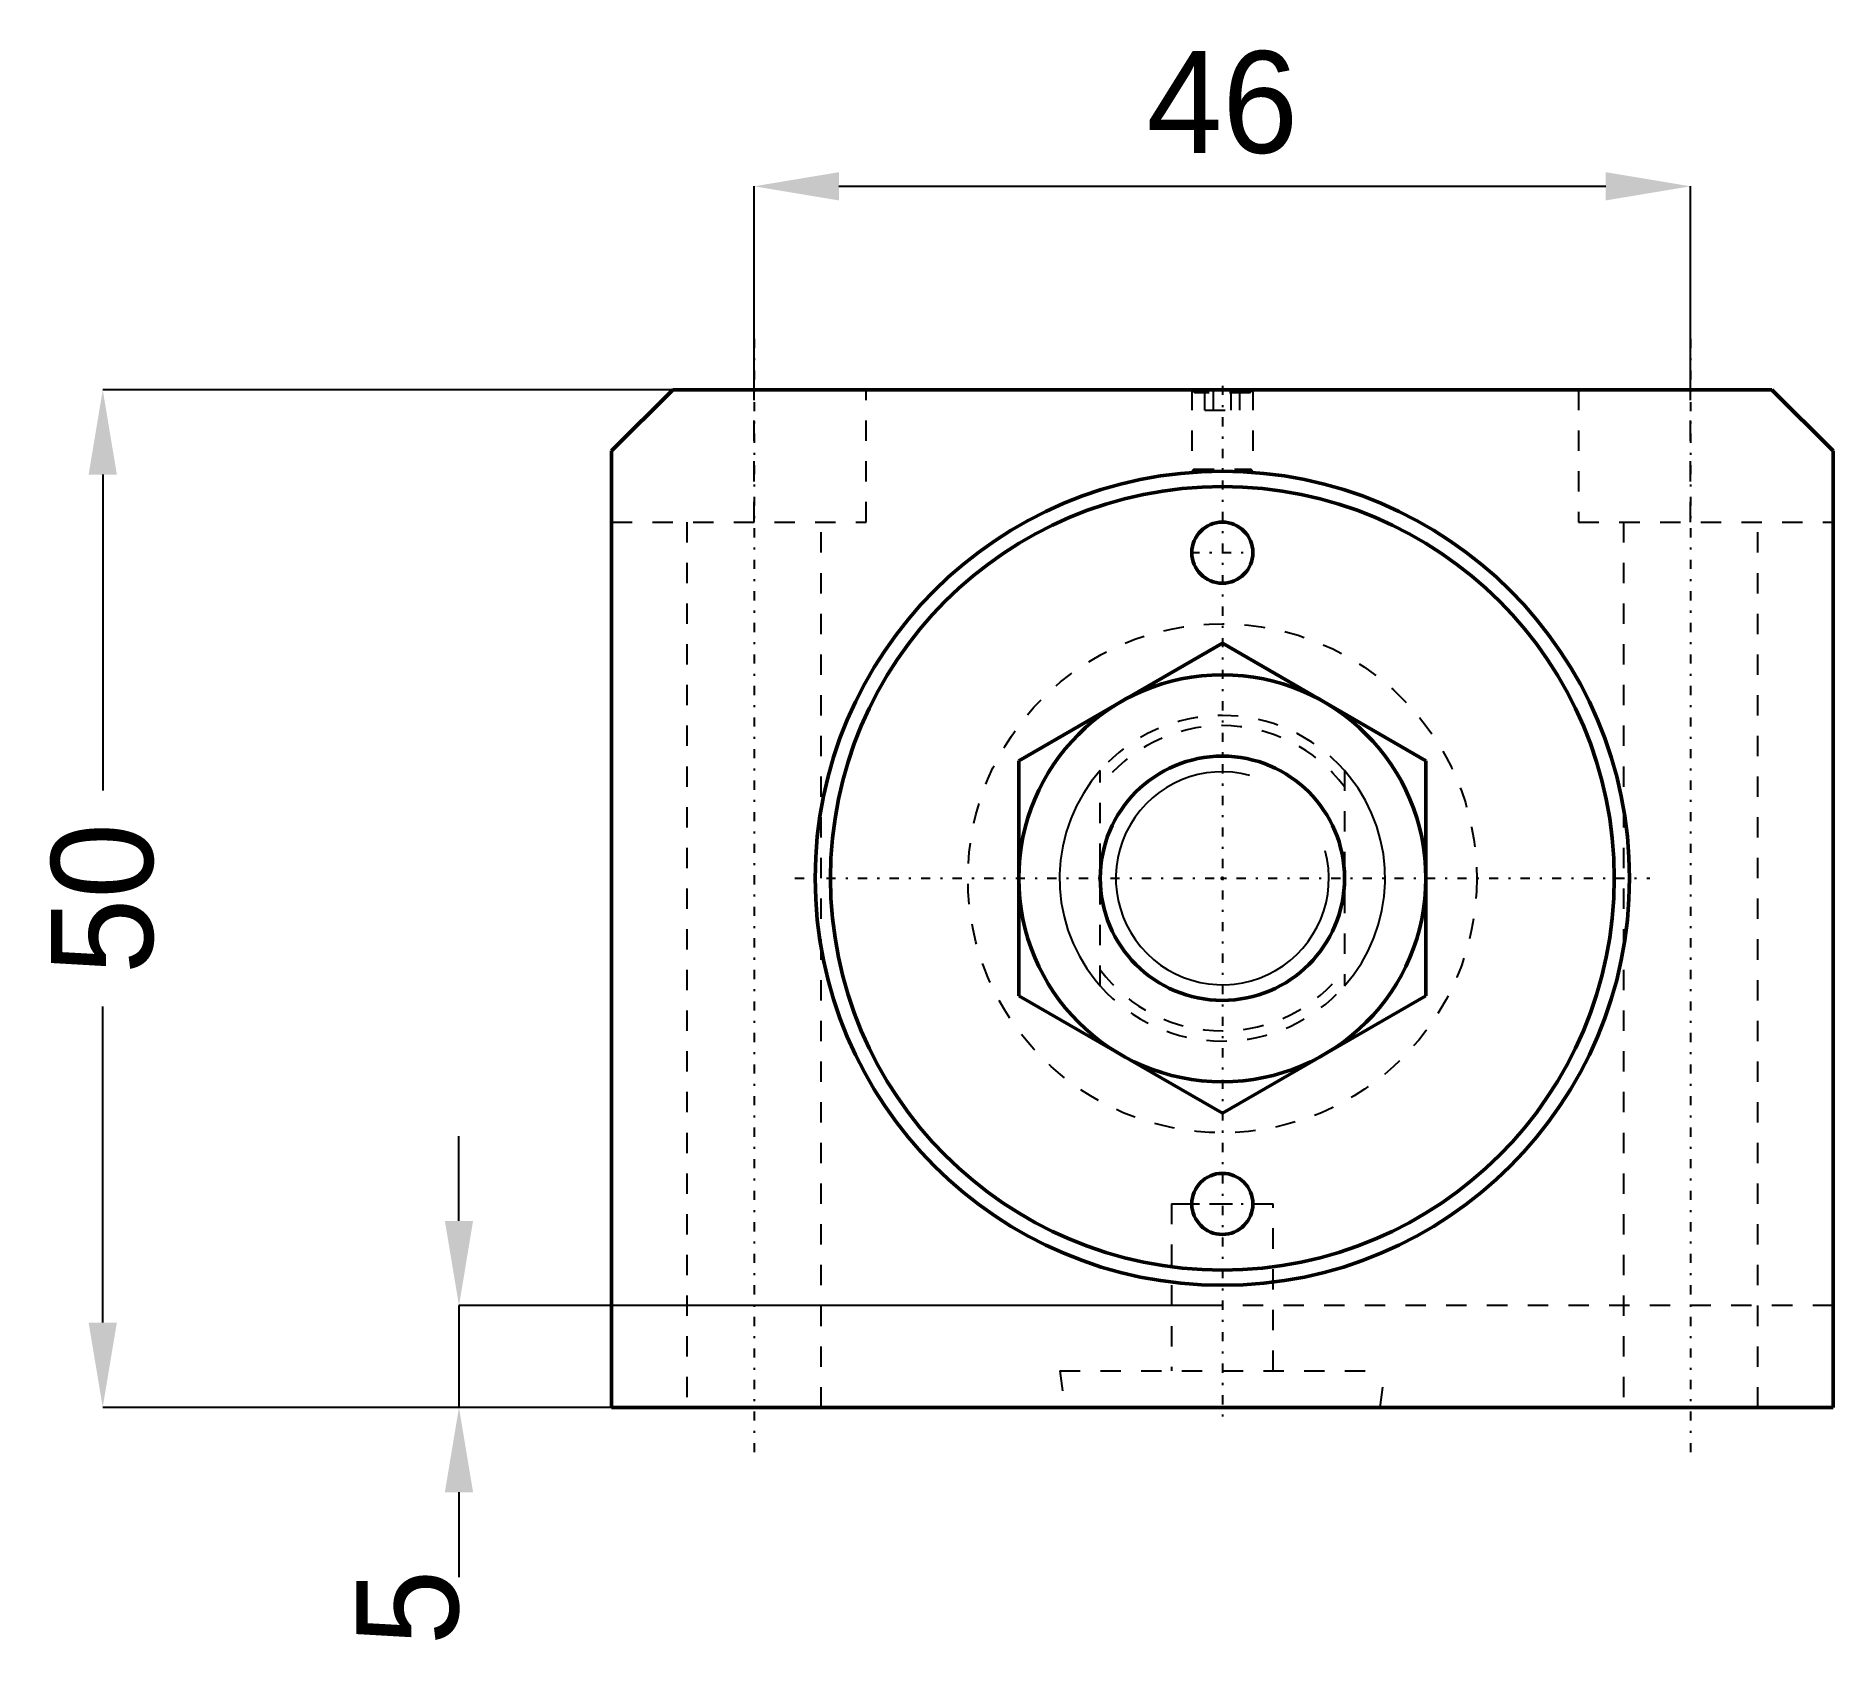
# Model space of a CAD drawing. Header units: millimetres. Extents: x -58.3 to 30, y -37.7 to 41.4.
import ezdxf

# ---------------------------------------------------------------- set-up
doc = ezdxf.new("R2010")
doc.units = ezdxf.units.MM
doc.linetypes.add('Center', pattern=[1.5, 0.45, -0.5, 0.05, -0.5])
doc.linetypes.add('Dashed', pattern=[2, 1, -1])
for name, color, linetype, lineweight in [('2d ConnectionPoints', 7, 'Continuous', 50), ('AM_0', 7, 'Continuous', 50), ('AM_5', 3, 'Continuous', 25), ('AM_7', 7, 'Center', 25), ('AM_9', 6, 'Dashed', 25)]:
    doc.layers.add(name, color=color, linetype=linetype, lineweight=lineweight)
doc.dimstyles.new('ISO-25', dxfattribs={"dimtxt": 2.5, "dimasz": 2.5, "dimexe": 1.25, "dimexo": 0.625, "dimtad": 1, "dimtxsty": 'Standard', "dimcen": 2.5, "dimadec": 0, "dimazin": 0, "dimtfac": 1, "dimtmove": 0, "dimatfit": 3, "dimfxl": 0, "dimarcsym": 0})

# ---------------------------------------------------------------- blocks, each defined once
blk = doc.blocks.new('1_JECX_MF_EXLA_25_80_0_rod__0_in_JECX_MF_160_EXLA_25_80_0__0')
at = {"layer": 'AM_0'}
for p, q in [((-10, 5.774), (0, 11.547)), ((0, 11.547), (10, 5.774)), ((-10, -5.774), (-10, 5.774)), ((10, 5.774), (10, -5.774)), ((0, -11.547), (-10, -5.774)), ((10, -5.774), (0, -11.547))]:
    blk.add_line(p, q, dxfattribs=at)
for radius in [10, 6]:
    blk.add_circle((0, 0), radius, dxfattribs=at)
at = {"layer": 'AM_5'}
blk.add_arc((0, 0), 5.233, 75, 15, dxfattribs=at)
at = {"layer": 'AM_9'}
for p, q in [((-6, -5.292), (-6, 5.292)), ((6, 5.292), (6, -5.292))]:
    blk.add_line(p, q, dxfattribs=at)
for points in [[(-6, 5.292), (-6.438, 4.748), (-6.828, 4.169), (-7.165, 3.558), (-7.448, 2.92), (-7.674, 2.26), (-7.842, 1.583), (-7.95, 0.893), (-7.998, 0.197), (-7.984, -0.501), (-7.91, -1.195), (-7.776, -1.88), (-7.583, -2.55), (-7.331, -3.202), (-7.025, -3.828), (-6.664, -4.426), (-6.253, -4.99), (-6, -5.292)], [(6, -5.292), (6.438, -4.748), (6.828, -4.169), (7.165, -3.558), (7.448, -2.92), (7.674, -2.26), (7.842, -1.583), (7.95, -0.893), (7.998, -0.197), (7.984, 0.501), (7.91, 1.195), (7.776, 1.88), (7.583, 2.55), (7.331, 3.202), (7.025, 3.828), (6.664, 4.426), (6.253, 4.99), (6, 5.292)]]:
    blk.add_lwpolyline(points, dxfattribs=at)
for radius, start, end in [(8, 41.40962, 138.59038), (7.5, 36.8699, 143.1301), (7.5, 216.8699, 323.1301), (8, 221.40962, 318.59038)]:
    blk.add_arc((0, 0), radius, start, end, dxfattribs=at)
blk = doc.blocks.new('2_JECX_MF_EXLA_25_80_0_body__0_in_JECX_MF_160_EXLA_25_80_0__0')
at = {"layer": 'AM_0'}
for p, q in [((-27, 24), (-30, 21)), ((27, 24), (-27, 24)), ((30, 21), (27, 24)), ((-30, 21), (-30, -26)), ((30, -26), (30, 21)), ((-30, -26), (30, -26))]:
    blk.add_line(p, q, dxfattribs=at)
for centre, radius in [((0, 0), 20), ((0, 0), 19.25), ((0, 16), 1.5), ((0, -16), 1.5)]:
    blk.add_circle(centre, radius, dxfattribs=at)
at = {"layer": 'AM_5', "linetype": 'Dashed'}
for p, q in [((-1.5, 24), (-1.5, 20)), ((1.5, 24), (1.5, 20))]:
    blk.add_line(p, q, dxfattribs=at)
at = {"layer": 'AM_7'}
for p, q in [((-23, 26.5), (-23, -28.5)), ((23, 26.5), (23, -28.5)), ((0, 24.2), (0, -26.5)), ((-1.575, 16), (1.575, 16)), ((-21, 0), (21, 0)), ((-1.575, -16), (1.575, -16))]:
    blk.add_line(p, q, dxfattribs=at)
at = {"layer": 'AM_9'}
for p, q in [((-23, 17.5), (-23, 24)), ((-17.5, 17.5), (-17.5, 24)), ((-1.5, 24), (-1.35, 23.85)), ((-1.2, 24), (-1.35, 23.85)), ((1.35, 23.85), (-1.35, 23.85)), ((-0.866, 23), (-0.866, 24)), ((-0.433, 23), (-0.433, 24)), ((0.433, 23), (0.433, 24)), ((0.866, 23), (0.866, 24)), ((1.35, 23.85), (1.2, 24)), ((1.35, 23.85), (1.5, 24)), ((17.5, 24), (17.5, 17.5)), ((23, 17.5), (23, 24)), ((-0.866, 23), (0.866, 23)), ((-1.4, 20.1), (-1.5, 20)), ((-1.5, 20), (1.5, 20)), ((-1.4, 20.1), (-1.4, 20)), ((-1.4, 20.1), (1.4, 20.1)), ((1.4, 20), (1.4, 20.1)), ((1.5, 20), (1.4, 20.1)), ((-30, 17.5), (-17.5, 17.5)), ((-26.3, 17.5), (-26.3, -26)), ((-19.7, -26), (-19.7, 17.5)), ((17.5, 17.5), (30, 17.5)), ((19.7, 17.5), (19.7, -26)), ((26.3, -26), (26.3, 17.5)), ((-2.5, -16), (2.5, -16)), ((-2.5, -16), (-2.5, -24.2)), ((2.5, -24.2), (2.5, -16)), ((30, -21), (-30, -21)), ((-7.985, -24.2), (7.985, -24.2)), ((-7.985, -24.2), (-7.75, -26)), ((7.75, -26), (7.985, -24.2))]:
    blk.add_line(p, q, dxfattribs=at)
blk.add_circle((0, 0), 12.5, dxfattribs=at)
blk = doc.blocks.new('*D3')
at = {"layer": 'AM_5', "color": 0, "lineweight": -2}
for p, q in [((-23, 24), (-23, 34)), ((-18.833, 34), (18.833, 34)), ((23, 24), (23, 34))]:
    blk.add_line(p, q, dxfattribs=at)
at = {"layer": 'AM_5', "color": 0}
for points in [[(-18.833, 34.694), (-18.833, 33.306), (-23, 34)], [(18.833, 33.306), (18.833, 34.694), (23, 34)]]:
    blk.add_solid(points, dxfattribs=at)
at = {"layer": 'Defpoints', "color": 0}
for p in [(23, 34), (-23, 24), (23, 24)]:
    blk.add_point(p, dxfattribs=at)
at = {"layer": 'AM_5', "color": 0, "insert": (0, 38.108), "char_height": 5, "attachment_point": 5}
blk.add_mtext('46', dxfattribs=at)
blk = doc.blocks.new('*D4')
at = {"layer": 'AM_5', "color": 0, "lineweight": -2}
for p, q in [((-27, 24), (-55, 24)), ((-55, 19.833), (-55, 4.305)), ((-55, -21.833), (-55, -6.305)), ((-30, -26), (-55, -26))]:
    blk.add_line(p, q, dxfattribs=at)
at = {"layer": 'AM_5', "color": 0}
for points in [[(-54.306, 19.833), (-55.694, 19.833), (-55, 24)], [(-55.694, -21.833), (-54.306, -21.833), (-55, -26)]]:
    blk.add_solid(points, dxfattribs=at)
at = {"layer": 'Defpoints', "color": 0}
for p in [(-27, 24), (-55, -26), (-30, -26)]:
    blk.add_point(p, dxfattribs=at)
at = {"layer": 'AM_5', "color": 0, "insert": (-55, -1), "char_height": 5, "attachment_point": 5, "rotation": 90}
blk.add_mtext('50', dxfattribs=at)
blk = doc.blocks.new('*D5')
at = {"layer": 'AM_5', "color": 0, "lineweight": -2}
for p, q in [((-37.5, -16.833), (-37.5, -12.667)), ((0, -21), (-37.5, -21)), ((-37.5, -21), (-37.5, -26)), ((-30, -26), (-37.5, -26)), ((-37.5, -30.167), (-37.5, -34.333))]:
    blk.add_line(p, q, dxfattribs=at)
at = {"layer": 'AM_5', "color": 0}
for points in [[(-38.194, -16.833), (-36.806, -16.833), (-37.5, -21)], [(-36.806, -30.167), (-38.194, -30.167), (-37.5, -26)]]:
    blk.add_solid(points, dxfattribs=at)
at = {"layer": 'Defpoints', "color": 0}
for p in [(0, -21), (-37.5, -26), (-30, -26)]:
    blk.add_point(p, dxfattribs=at)
at = {"layer": 'AM_5', "color": 0, "insert": (-40, -35.833), "char_height": 5, "attachment_point": 5, "rotation": 90}
blk.add_mtext('5', dxfattribs=at)

msp = doc.modelspace()

# ---------------------------------------------------------------- linework, layer by layer
at = {"layer": '2d ConnectionPoints'}
msp.add_point((0, 0), dxfattribs=at)

# ---------------------------------------------------------------- block references
for name in ['2_JECX_MF_EXLA_25_80_0_body__0_in_JECX_MF_160_EXLA_25_80_0__0', '1_JECX_MF_EXLA_25_80_0_rod__0_in_JECX_MF_160_EXLA_25_80_0__0']:
    msp.add_blockref(name, (0, 0))

# ---------------------------------------------------------------- dimensions: what is measured, and where the dimension line sits
at = {"layer": 'AM_5'}
dim = msp.add_linear_dim(base=(23, 34), p1=(-23, 24), p2=(23, 24), text='46', dimstyle='ISO-25', override={"dimtxt": 5, "dimasz": 4.166667, "dimexe": 0, "dimexo": 0, "dimgap": 1.5}, dxfattribs=at)
dim.commit()
dim.dimension.update_dxf_attribs({"geometry": '*D3', "text_midpoint": (0, 34), "dimtype": 160})
for base, p1, text, picture, middle in [((-55, -26), (-27, 24), '50', '*D4', (-55, -1)), ((-37.5, -26), (0, -21), '5', '*D5', (-40, -35.833))]:
    dim = msp.add_linear_dim(base=base, p1=p1, p2=(-30, -26), angle=90, text=text, dimstyle='ISO-25', override={"dimtxt": 5, "dimasz": 4.166667, "dimexe": 0, "dimexo": 0, "dimgap": 1.5}, dxfattribs=at)
    dim.commit()
    dim.dimension.update_dxf_attribs({"geometry": picture, "text_midpoint": middle, "dimtype": 160, "text_rotation": 90})

doc.saveas('drawing.dxf')
